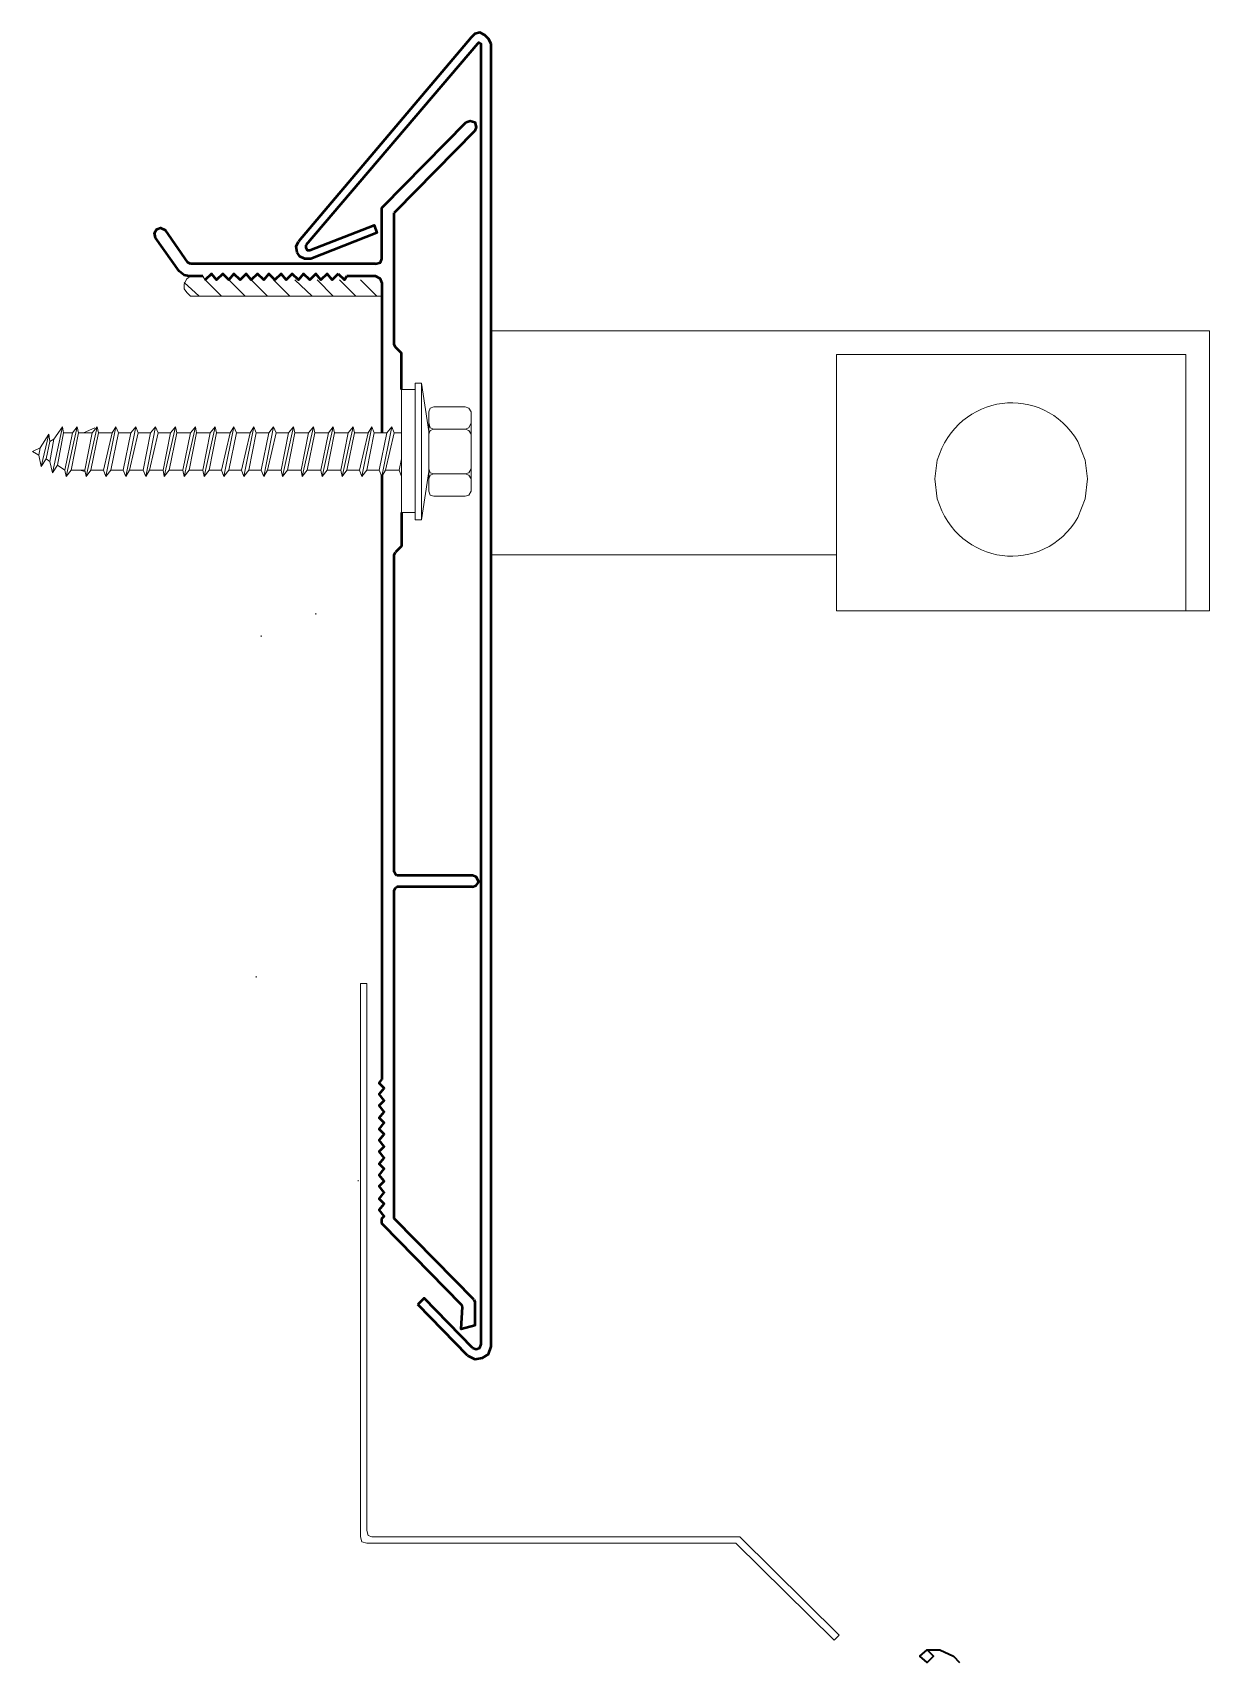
# Model space of a CAD drawing. Header units: millimetres. Extents: x 0.092 to 0.618, y 0.048 to 0.776.
import ezdxf

# ---------------------------------------------------------------- set-up
doc = ezdxf.new("R2010")
doc.units = ezdxf.units.MM
doc.layers.add('PDF16_Geometry', color=7, linetype='Continuous')

msp = doc.modelspace()

# ---------------------------------------------------------------- linework, layer by layer
at = {"layer": 'PDF16_Geometry', "lineweight": 50}
for points in [[(0.29673, 0.77131), (0.29562, 0.77353), (0.29395, 0.7752), (0.29173, 0.77631), (0.28951, 0.77576), (0.28784, 0.77409), (0.21062, 0.68298)], [(0.29229, 0.77076), (0.29229, 0.77131), (0.29118, 0.77187), (0.29062, 0.77131), (0.21395, 0.68131)], [(0.28618, 0.1852), (0.28951, 0.18353), (0.29284, 0.18409), (0.29562, 0.18576), (0.29673, 0.18909), (0.29673, 0.77131)], [(0.2884, 0.18853), (0.29007, 0.18798), (0.29173, 0.18853), (0.29229, 0.1902), (0.29229, 0.77076)], [(0.2484, 0.69853), (0.28562, 0.73631)], [(0.28562, 0.73631), (0.28729, 0.73687), (0.28951, 0.73631), (0.29007, 0.73409), (0.28951, 0.73242)], [(0.28951, 0.73242), (0.25395, 0.69631), (0.2534, 0.69576)], [(0.24507, 0.67298), (0.24729, 0.67353), (0.24784, 0.6752), (0.24784, 0.69798)], [(0.24784, 0.69798), (0.2484, 0.69853)], [(0.2534, 0.63687), (0.2534, 0.69576)], [(0.14673, 0.68464), (0.14618, 0.68687), (0.14729, 0.68853), (0.14896, 0.68909), (0.15118, 0.68798)], [(0.15729, 0.66964), (0.14673, 0.68464)], [(0.16118, 0.67353), (0.15118, 0.68798)], [(0.21395, 0.68131), (0.21395, 0.6802), (0.21451, 0.67909), (0.21562, 0.67909), (0.24451, 0.6902), (0.24562, 0.68687), (0.21618, 0.6752)], [(0.21618, 0.6752), (0.2134, 0.6752), (0.21118, 0.67631), (0.21007, 0.67798), (0.20951, 0.68076), (0.21062, 0.68298)], [(0.16229, 0.67298), (0.16118, 0.67353)], [(0.24507, 0.67298), (0.16229, 0.67298)], [(0.16173, 0.66742), (0.15951, 0.66798), (0.15729, 0.66964)], [(0.16784, 0.66742), (0.16173, 0.66742)], [(0.2284, 0.66853), (0.22562, 0.66576), (0.2234, 0.66853), (0.22062, 0.66576), (0.2184, 0.66853), (0.21562, 0.66576), (0.21284, 0.66853), (0.21062, 0.66576), (0.20784, 0.66853), (0.20507, 0.66576), (0.20284, 0.66853), (0.20007, 0.66576), (0.19729, 0.66853), (0.19507, 0.66576), (0.19229, 0.66853), (0.18951, 0.66576), (0.18729, 0.66853), (0.18451, 0.66576), (0.18173, 0.66853), (0.17951, 0.66576), (0.17673, 0.66853), (0.17395, 0.66576), (0.17173, 0.66853), (0.16895, 0.66576)], [(0.2284, 0.66853), (0.23118, 0.66576), (0.23229, 0.66742)], [(0.24784, 0.66464), (0.24729, 0.66631), (0.24507, 0.66742), (0.23229, 0.66742)], [(0.24784, 0.66464), (0.24784, 0.59742)], [(0.25395, 0.63575), (0.2534, 0.63687)], [(0.25673, 0.61687), (0.25673, 0.63298), (0.25396, 0.63576)], [(0.24784, 0.57853), (0.24784, 0.30853)], [(0.25673, 0.56187), (0.25673, 0.54687)], [(0.25673, 0.54687), (0.25396, 0.54409)], [(0.2534, 0.54298), (0.25395, 0.54409)], [(0.2534, 0.40131), (0.2534, 0.54298)], [(0.25451, 0.39964), (0.25396, 0.4002), (0.2534, 0.40131)], [(0.2534, 0.39298), (0.25395, 0.39409), (0.25451, 0.39464)], [(0.2884, 0.39464), (0.29007, 0.3952), (0.29118, 0.39687), (0.29007, 0.39909), (0.2884, 0.39964), (0.25451, 0.39964)], [(0.2884, 0.39464), (0.25451, 0.39464)], [(0.2534, 0.24631), (0.2534, 0.39298)], [(0.24784, 0.24631), (0.24895, 0.24742), (0.24673, 0.2502), (0.24895, 0.25298), (0.24673, 0.2552), (0.24895, 0.25798), (0.24673, 0.26075), (0.24895, 0.26298), (0.24673, 0.26575), (0.24895, 0.26853), (0.24673, 0.27075), (0.24895, 0.27353), (0.24673, 0.27631), (0.24895, 0.27853), (0.24673, 0.28131), (0.24895, 0.28409), (0.24673, 0.28631), (0.24895, 0.28909), (0.24673, 0.29131), (0.24895, 0.29409), (0.24673, 0.29687), (0.24895, 0.29909), (0.24673, 0.30187), (0.24895, 0.30464), (0.24673, 0.30687), (0.24784, 0.30853)], [(0.24784, 0.24409), (0.24784, 0.24631)], [(0.2484, 0.24353), (0.24784, 0.24409)], [(0.28396, 0.20687), (0.2834, 0.20798), (0.2484, 0.24353)], [(0.25395, 0.24576), (0.2534, 0.24631)], [(0.28895, 0.2102), (0.25395, 0.24576)], [(0.2884, 0.18853), (0.26673, 0.21076), (0.26395, 0.20798)], [(0.28618, 0.1852), (0.26395, 0.20798)], [(0.28895, 0.2102), (0.28951, 0.20909), (0.28951, 0.19853), (0.2834, 0.19687), (0.28395, 0.20687)]]:
    msp.add_lwpolyline(points, dxfattribs=at)
at = {"layer": 'PDF16_Geometry', "lineweight": 15}
for points in [[(0.24784, 0.65853), (0.16229, 0.65853), (0.16062, 0.6602), (0.15951, 0.66187), (0.15951, 0.66409), (0.16062, 0.66631), (0.16229, 0.66742)], [(0.16618, 0.65853), (0.15951, 0.66464)], [(0.16896, 0.66575), (0.16784, 0.66742)], [(0.17618, 0.65853), (0.16895, 0.66576)], [(0.18673, 0.65853), (0.17951, 0.66576)], [(0.19673, 0.65853), (0.18951, 0.66576)], [(0.20673, 0.65853), (0.19951, 0.66576)], [(0.21673, 0.65853), (0.20895, 0.66576)], [(0.22618, 0.65853), (0.21895, 0.66576)], [(0.23618, 0.65853), (0.22896, 0.66576)], [(0.24562, 0.65853), (0.2384, 0.66576)], [(0.45118, 0.54298), (0.29673, 0.54298), (0.29673, 0.64298), (0.61784, 0.64298), (0.61784, 0.51798)], [(0.45118, 0.51798), (0.45118, 0.63242), (0.60729, 0.63242), (0.60729, 0.51798), (0.61784, 0.51798)], [(0.26562, 0.55853), (0.26284, 0.55853), (0.26284, 0.61964)], [(0.26284, 0.61964), (0.26562, 0.61964)], [(0.26562, 0.55853), (0.26562, 0.61964)], [(0.26562, 0.61964), (0.26895, 0.59798)], [(0.25673, 0.56187), (0.25673, 0.61687), (0.26284, 0.61687)], [(0.26895, 0.59687), (0.26895, 0.60687), (0.26951, 0.60853), (0.27118, 0.60909)], [(0.27118, 0.60909), (0.28507, 0.60909), (0.28673, 0.60853), (0.28784, 0.60687)], [(0.28507, 0.56909), (0.28673, 0.56964), (0.28784, 0.57131), (0.28784, 0.60687)], [(0.10507, 0.6002), (0.10062, 0.57964)], [(0.10284, 0.58298), (0.10562, 0.59742), (0.10507, 0.6002), (0.10118, 0.59464)], [(0.10562, 0.59742), (0.10951, 0.59742)], [(0.10951, 0.59742), (0.10618, 0.58076)], [(0.10673, 0.57798), (0.11173, 0.6002), (0.10951, 0.59742)], [(0.1184, 0.59742), (0.11229, 0.59742), (0.10895, 0.58076)], [(0.11173, 0.6002), (0.11229, 0.59742)], [(0.11951, 0.59964), (0.11451, 0.59742)], [(0.1184, 0.59742), (0.11507, 0.58076)], [(0.11562, 0.57798), (0.12062, 0.6002), (0.1184, 0.59742)], [(0.12118, 0.59742), (0.11784, 0.58076)], [(0.12062, 0.6002), (0.12118, 0.59742), (0.12729, 0.59742)], [(0.12729, 0.59742), (0.1234, 0.58076)], [(0.12451, 0.57798), (0.12895, 0.6002), (0.12729, 0.59742)], [(0.13007, 0.59742), (0.12673, 0.58076)], [(0.12895, 0.6002), (0.13007, 0.59742), (0.13562, 0.59742)], [(0.13562, 0.59742), (0.13229, 0.58076)], [(0.1334, 0.57798), (0.13784, 0.6002), (0.13562, 0.59742)], [(0.13896, 0.59742), (0.13507, 0.58076)], [(0.13784, 0.6002), (0.13895, 0.59742), (0.14451, 0.59742)], [(0.14451, 0.59742), (0.14118, 0.58076)], [(0.14229, 0.57798), (0.14673, 0.6002), (0.14451, 0.59742)], [(0.14784, 0.59742), (0.14396, 0.58076)], [(0.14673, 0.6002), (0.14784, 0.59742), (0.1534, 0.59742)], [(0.1534, 0.59742), (0.15007, 0.58076)], [(0.15062, 0.57798), (0.15562, 0.6002), (0.1534, 0.59742)], [(0.15618, 0.59742), (0.15284, 0.58076)], [(0.15562, 0.6002), (0.15618, 0.59742), (0.16229, 0.59742)], [(0.16229, 0.59742), (0.15895, 0.58076)], [(0.15951, 0.57798), (0.16451, 0.6002), (0.16229, 0.59742)], [(0.16507, 0.59742), (0.16173, 0.58076)], [(0.16451, 0.6002), (0.16507, 0.59742), (0.17118, 0.59742)], [(0.17118, 0.59742), (0.16784, 0.58076)], [(0.1684, 0.57798), (0.1734, 0.6002), (0.17118, 0.59742)], [(0.17395, 0.59742), (0.17062, 0.58076)], [(0.1734, 0.6002), (0.17396, 0.59742), (0.18007, 0.59742)], [(0.18007, 0.59742), (0.17618, 0.58076)], [(0.17729, 0.57798), (0.18173, 0.6002), (0.18007, 0.59742)], [(0.18284, 0.59742), (0.17951, 0.58076)], [(0.18173, 0.6002), (0.18284, 0.59742), (0.18895, 0.59742)], [(0.18895, 0.59742), (0.18507, 0.58076)], [(0.18618, 0.57798), (0.19062, 0.6002), (0.18896, 0.59742)], [(0.19173, 0.59742), (0.1884, 0.58076)], [(0.19062, 0.6002), (0.19173, 0.59742), (0.19729, 0.59742)], [(0.19729, 0.59742), (0.19395, 0.58076)], [(0.19507, 0.57798), (0.19951, 0.6002), (0.19729, 0.59742)], [(0.20062, 0.59742), (0.19673, 0.58076)], [(0.19951, 0.6002), (0.20062, 0.59742), (0.20618, 0.59742)], [(0.20618, 0.59742), (0.20284, 0.58076)], [(0.2034, 0.57798), (0.2084, 0.6002), (0.20618, 0.59742)], [(0.20895, 0.59742), (0.20562, 0.58076)], [(0.2084, 0.6002), (0.20896, 0.59742), (0.21507, 0.59742)], [(0.21507, 0.59742), (0.21173, 0.58076)], [(0.21229, 0.57798), (0.21729, 0.6002), (0.21507, 0.59742)], [(0.21784, 0.59742), (0.21451, 0.58076)], [(0.21729, 0.6002), (0.21784, 0.59742), (0.22396, 0.59742)], [(0.22395, 0.59742), (0.22062, 0.58076)], [(0.22118, 0.57798), (0.22618, 0.6002), (0.22395, 0.59742)], [(0.22673, 0.59742), (0.2234, 0.58076)], [(0.22618, 0.6002), (0.22673, 0.59742), (0.23284, 0.59742)], [(0.23284, 0.59742), (0.22951, 0.58076)], [(0.23007, 0.57798), (0.23507, 0.6002), (0.23284, 0.59742)], [(0.23562, 0.59742), (0.23229, 0.58076)], [(0.23507, 0.6002), (0.23562, 0.59742), (0.24173, 0.59742)], [(0.24173, 0.59742), (0.23784, 0.58076)], [(0.23895, 0.57798), (0.2434, 0.6002), (0.24173, 0.59742)], [(0.24451, 0.59742), (0.24118, 0.58076)], [(0.2434, 0.6002), (0.24451, 0.59742), (0.24784, 0.59742)], [(0.25007, 0.59742), (0.24673, 0.58076)], [(0.24784, 0.57798), (0.25229, 0.6002), (0.25007, 0.59742)], [(0.24784, 0.59742), (0.25007, 0.59742)], [(0.2534, 0.59742), (0.24951, 0.58076)], [(0.25229, 0.6002), (0.2534, 0.59742), (0.25673, 0.59742)], [(0.26562, 0.55853), (0.26895, 0.5802), (0.26895, 0.59798)], [(0.26895, 0.60187), (0.26951, 0.59964), (0.27118, 0.59909), (0.28507, 0.59909), (0.28673, 0.59853), (0.28784, 0.59687)], [(0.26895, 0.59687), (0.26951, 0.59853), (0.27118, 0.59909)], [(0.28784, 0.60187), (0.28673, 0.59964), (0.28507, 0.59909)], [(0.09451, 0.58742), (0.09507, 0.59076), (0.09173, 0.58909)], [(0.09784, 0.58576), (0.09951, 0.59353), (0.09896, 0.59687), (0.09507, 0.59076)], [(0.09895, 0.59687), (0.09562, 0.58242)], [(0.10118, 0.59464), (0.09951, 0.58464), (0.10062, 0.57964), (0.10284, 0.58298), (0.10618, 0.58076)], [(0.10118, 0.59464), (0.09951, 0.59353)], [(0.55896, 0.55964), (0.56229, 0.56798), (0.5634, 0.57687), (0.56229, 0.5852), (0.55896, 0.59353)], [(0.09173, 0.58909), (0.09451, 0.58742)], [(0.09451, 0.58742), (0.09562, 0.58242), (0.09784, 0.58576)], [(0.09784, 0.58576), (0.09951, 0.58464)], [(0.25673, 0.58576), (0.25562, 0.58076)], [(0.49618, 0.5852), (0.49507, 0.57687), (0.49618, 0.56798)], [(0.10618, 0.58076), (0.10673, 0.57798), (0.10896, 0.58076)], [(0.10895, 0.58076), (0.11507, 0.58076)], [(0.11284, 0.58076), (0.11507, 0.5802)], [(0.11507, 0.58076), (0.11562, 0.57798), (0.11784, 0.58076)], [(0.11784, 0.58076), (0.1234, 0.58076)], [(0.1234, 0.58076), (0.12451, 0.57798), (0.12673, 0.58076)], [(0.12673, 0.58076), (0.13229, 0.58076)], [(0.13229, 0.58076), (0.1334, 0.57798), (0.13507, 0.58076)], [(0.13507, 0.58076), (0.14118, 0.58076)], [(0.14118, 0.58076), (0.14229, 0.57798), (0.14396, 0.58076)], [(0.14395, 0.58076), (0.15007, 0.58076)], [(0.15007, 0.58076), (0.15062, 0.57798), (0.15284, 0.58076)], [(0.15284, 0.58076), (0.15896, 0.58076)], [(0.15895, 0.58076), (0.15951, 0.57798), (0.16173, 0.58076)], [(0.16173, 0.58076), (0.16784, 0.58076)], [(0.16784, 0.58076), (0.1684, 0.57798), (0.17062, 0.58076)], [(0.17062, 0.58076), (0.17618, 0.58076)], [(0.17618, 0.58076), (0.17729, 0.57798), (0.17951, 0.58076)], [(0.17951, 0.58076), (0.18507, 0.58076)], [(0.18507, 0.58076), (0.18618, 0.57798), (0.1884, 0.58076)], [(0.1884, 0.58076), (0.19396, 0.58076)], [(0.19395, 0.58076), (0.19507, 0.57798), (0.19673, 0.58076)], [(0.19673, 0.58076), (0.20284, 0.58076)], [(0.20284, 0.58076), (0.2034, 0.57798), (0.20562, 0.58076)], [(0.20562, 0.58076), (0.21173, 0.58076)], [(0.21173, 0.58076), (0.21229, 0.57798), (0.21451, 0.58076)], [(0.21451, 0.58076), (0.22062, 0.58076)], [(0.22062, 0.58076), (0.22118, 0.57798), (0.2234, 0.58076)], [(0.2234, 0.58076), (0.22951, 0.58076)], [(0.22951, 0.58076), (0.23007, 0.57798), (0.23229, 0.58076)], [(0.23229, 0.58076), (0.23784, 0.58076)], [(0.23784, 0.58076), (0.23895, 0.57798), (0.24118, 0.58076)], [(0.24118, 0.58076), (0.24673, 0.58076)], [(0.24673, 0.58076), (0.24784, 0.57798), (0.24951, 0.58076)], [(0.24951, 0.58076), (0.25562, 0.58076)], [(0.25562, 0.58076), (0.25673, 0.57798)], [(0.25673, 0.57853), (0.25673, 0.57798)], [(0.26895, 0.58131), (0.26951, 0.57964), (0.27118, 0.57909), (0.28507, 0.57909)], [(0.26895, 0.5802), (0.26895, 0.57131)], [(0.26895, 0.57687), (0.26951, 0.57853), (0.27118, 0.57909)], [(0.28784, 0.58131), (0.28673, 0.57964), (0.28507, 0.57909), (0.28673, 0.57853), (0.28784, 0.57687)], [(0.26895, 0.57131), (0.26951, 0.56964), (0.27118, 0.56909), (0.28507, 0.56909)], [(0.25673, 0.56187), (0.26284, 0.56187)], [(0.60729, 0.51798), (0.45118, 0.51798)], [(0.2184, 0.51631), (0.2184, 0.51687)], [(0.19395, 0.50631), (0.19395, 0.50687)], [(0.19173, 0.35409), (0.19173, 0.35464)], [(0.45007, 0.05798), (0.40618, 0.10131), (0.24118, 0.10131), (0.23895, 0.10187), (0.2384, 0.10409), (0.2384, 0.35131), (0.24118, 0.35131), (0.24118, 0.10687), (0.24173, 0.10464), (0.2434, 0.10409)], [(0.23729, 0.26298), (0.23729, 0.26353)], [(0.45007, 0.05798), (0.45229, 0.0602), (0.40784, 0.10409), (0.2434, 0.10409)]]:
    msp.add_lwpolyline(points, dxfattribs=at)
at = {"layer": 'PDF16_Geometry', "lineweight": 35}
msp.add_lwpolyline([(0.49173, 0.05353), (0.49451, 0.05076), (0.49173, 0.04798), (0.4884, 0.05076), (0.49173, 0.05353), (0.49729, 0.05353), (0.5034, 0.05076), (0.50618, 0.04798)], dxfattribs=at)
at = {"layer": 'PDF16_Geometry', "lineweight": 15}
for points in [[(0.55896, 0.59353), (0.54365, 0.6199), (0.50528, 0.61542), (0.49618, 0.5852)], [(0.49618, 0.56798), (0.50528, 0.53776), (0.54365, 0.53327), (0.55896, 0.55964)]]:
    msp.add_open_spline(points, degree=3, dxfattribs=at)

doc.saveas('drawing.dxf')
